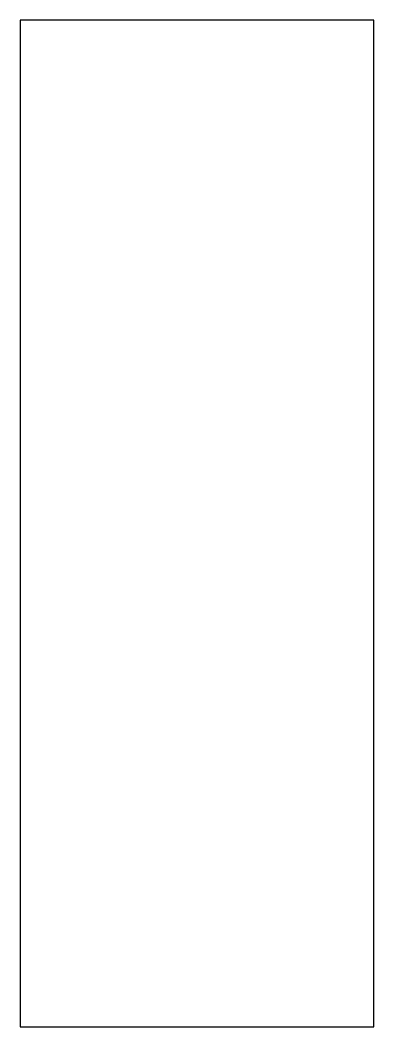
# Model space of a CAD drawing. Header units: millimetres. Extents: x -54 to 54, y -153 to 153.
import ezdxf

# ---------------------------------------------------------------- set-up
doc = ezdxf.new("R2010")
doc.units = ezdxf.units.MM

msp = doc.modelspace()

# ---------------------------------------------------------------- linework, layer by layer
msp.add_lwpolyline([(-53.8, -153), (53.8, -153), (53.8, 153), (-53.8, 153)], close=True)

doc.saveas('drawing.dxf')
